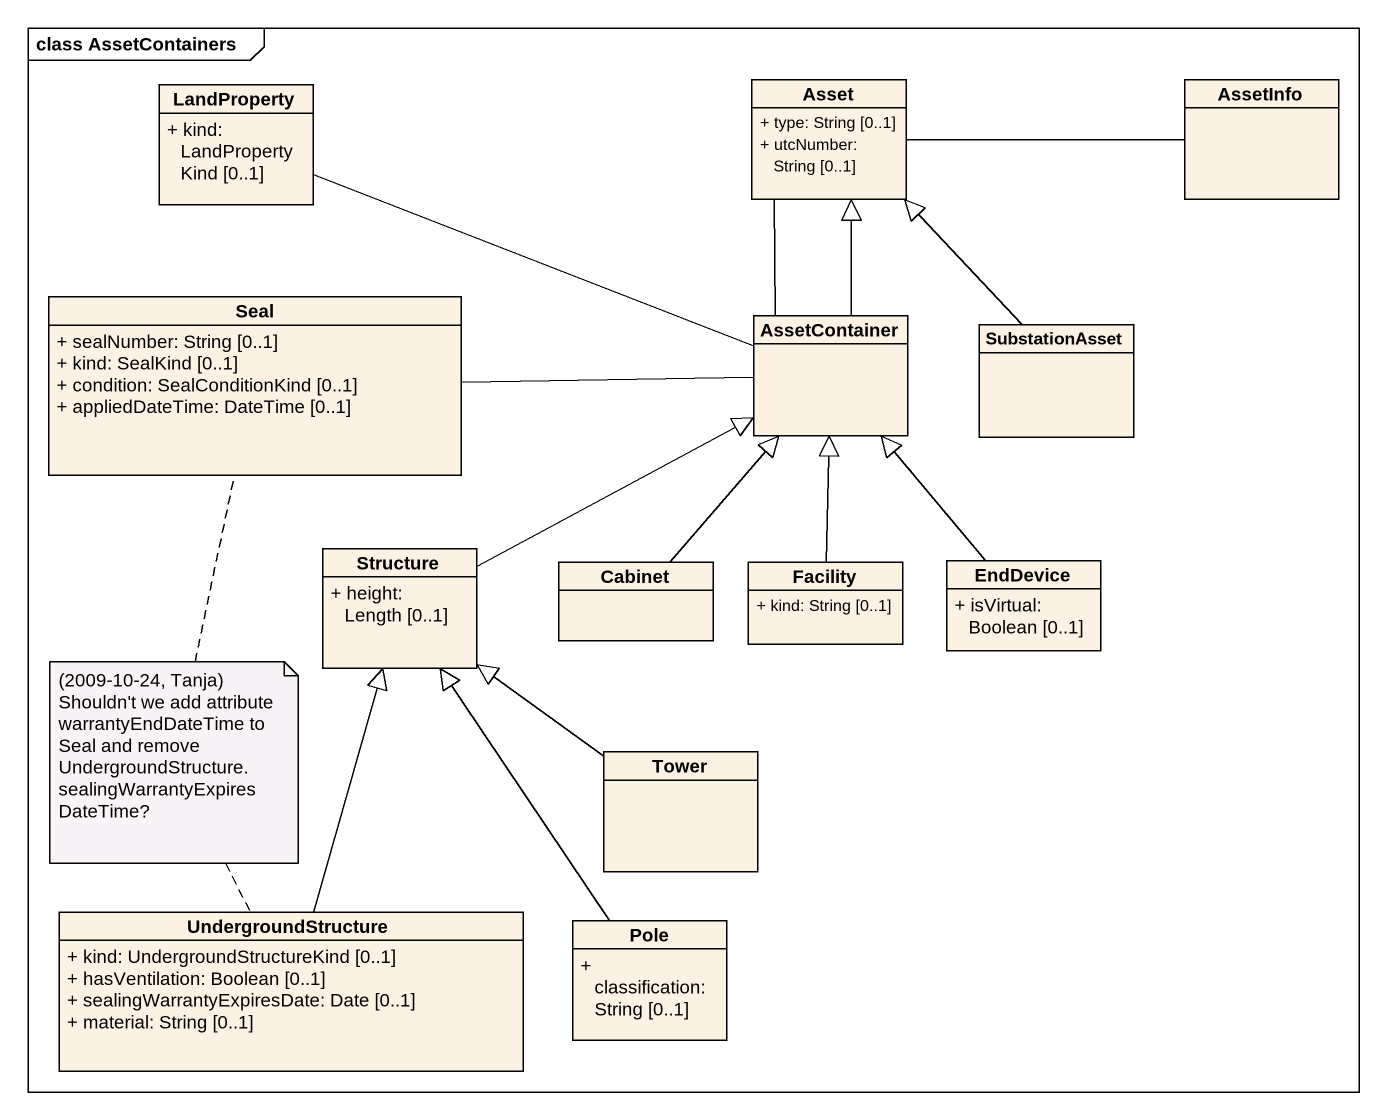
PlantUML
@startuml
mainframe class AssetContainers
hide circle
hide empty members
skinparam classAttributeIconSize 0
class LandProperty {
  + kind: LandPropertyKind [0..1]
}
class Asset {
  + type: String [0..1]
  + utcNumber: String [0..1]
}
class AssetInfo
class Seal {
  + sealNumber: String [0..1]
  + kind: SealKind [0..1]
  + condition: SealConditionKind [0..1]
  + appliedDateTime: DateTime [0..1]
}
class AssetContainer
class SubstationAsset
class Structure {
  + height: Length [0..1]
}
class Cabinet
class Facility {
  + kind: String [0..1]
}
class EndDevice {
  + isVirtual: Boolean [0..1]
}
class Tower
class UndergroundStructure {
  + kind: UndergroundStructureKind [0..1]
  + hasVentilation: Boolean [0..1]
  + sealingWarrantyExpiresDate: Date [0..1]
  + material: String [0..1]
}
class Pole {
  + classification: String [0..1]
}
LandProperty -right- AssetContainer
Asset -right- AssetInfo
Asset -- AssetContainer
AssetContainer -up-|> Asset
AssetContainer -left- Seal
SubstationAsset -up-|> Asset
Structure -right-|> AssetContainer
Cabinet -up-|> AssetContainer
Facility -up-|> AssetContainer
EndDevice -up-|> AssetContainer
Tower -up-|> Structure
UndergroundStructure -up-|> Structure
Pole -up-|> Structure
note as N1
  (2009-10-24, Tanja) Shouldn't we add attribute warrantyEndDateTime to Seal and remove UndergroundStructure.sealingWarrantyExpiresDateTime?
end note
N1 .. UndergroundStructure
N1 .. Seal
@enduml
